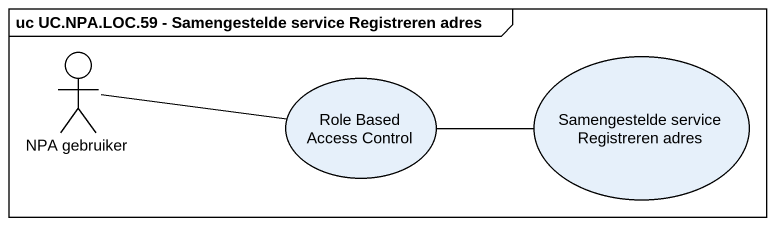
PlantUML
@startuml
mainframe uc UC.NPA.LOC.59 - Samengestelde service Registreren adres
actor "NPA gebruiker" as NPA_gebruiker
usecase "Role Based Access Control" as Role_Based_Access_Control
usecase "Samengestelde service Registreren adres" as Samengestelde_service
NPA_gebruiker -right- Role_Based_Access_Control
Role_Based_Access_Control -right- Samengestelde_service
@enduml
